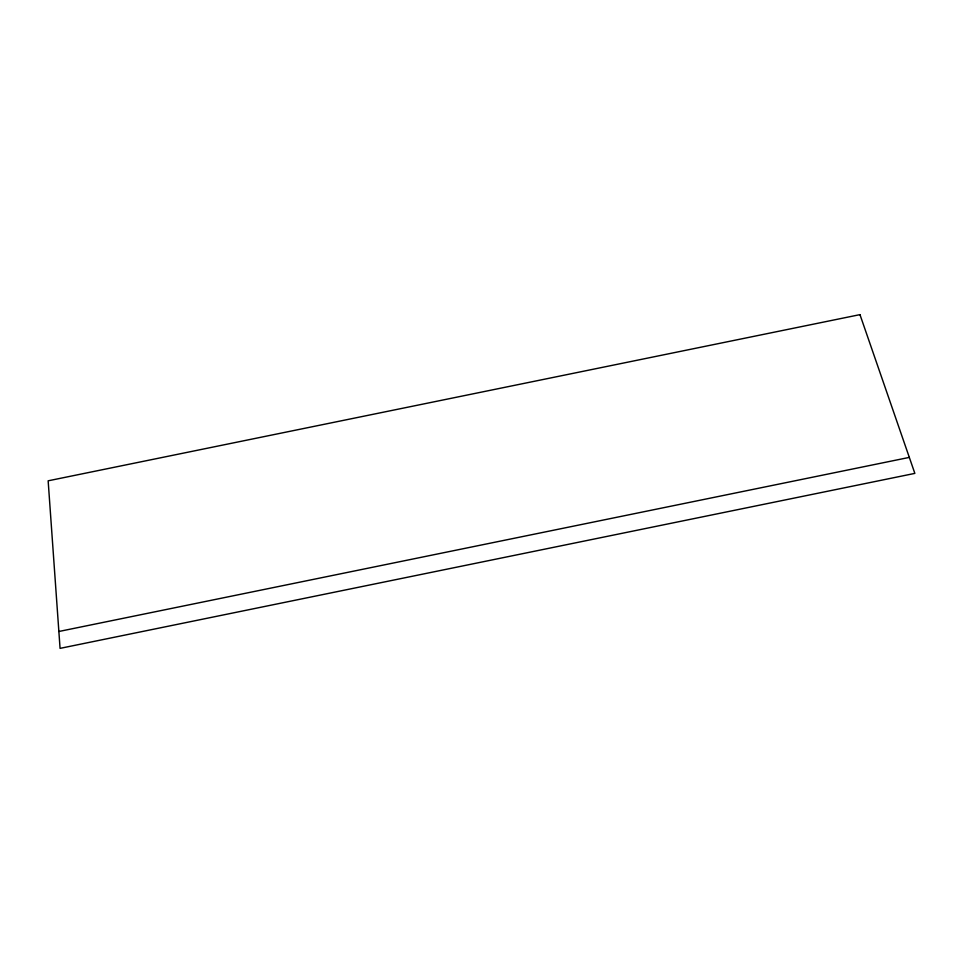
<?xml version="1.0" encoding="UTF-8"?>
<svg xmlns="http://www.w3.org/2000/svg" width="963" height="963" viewBox="0 0 963 963"><rect width="100%" height="100%" fill="white"/><g stroke="black" fill="none" stroke-linecap="round" stroke-linejoin="round"><path stroke-width="1.44" d="M58.863 631.487L909.325 457.401M859.971 314.636L48.15 480.814L60.067 648.364L914.85 473.387L859.971 314.636"/></g></svg>
